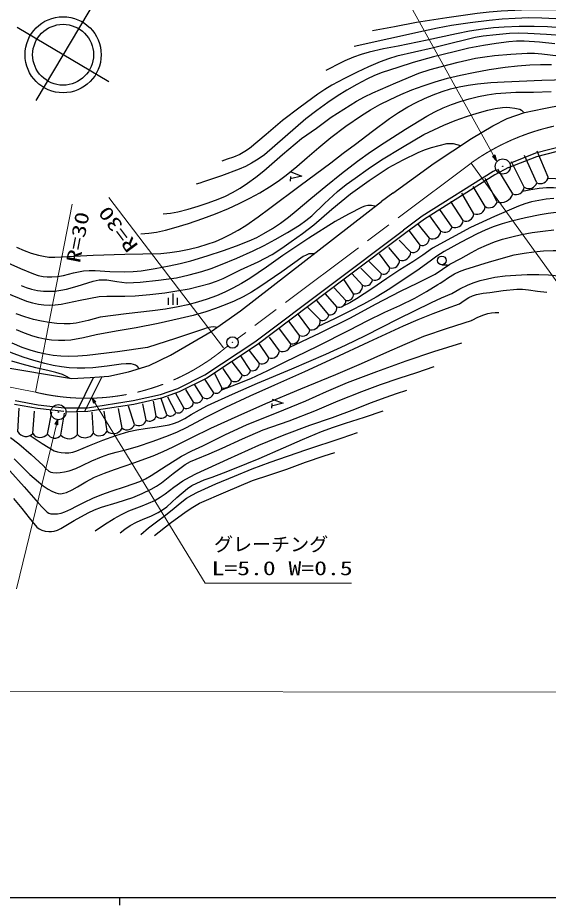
# Model space of a CAD drawing. Units: millimetres, scale not verified. Extents: x 40000 to 680000, y 20000 to 380000.
# Drawn here: x 154634 to 224278, y 204000 to 320618 of the extents above; entities that cross this region are included whole.
import ezdxf
from ezdxf.enums import TextEntityAlignment as Align

# ---------------------------------------------------------------- set-up
doc = ezdxf.new("R2010")
doc.units = ezdxf.units.MM
doc.header["$LTSCALE"] = 1000
doc.linetypes.add('CHAIN', pattern=[18.5, 12, -1.5, 3.5, -1.5])
for name, color, linetype, lineweight in [('M-BGD', 7, 'Continuous', 25), ('M-BGD-HTXT', 7, 'Continuous', 13), ('M-BMK', 2, 'CHAIN', 13), ('M-TTL-BAND', 7, 'Continuous', 25)]:
    doc.layers.add(name, color=color, linetype=linetype, lineweight=lineweight)
doc.layers.add('M-BMK-SRVR', color=7, linetype='Continuous')
doc.styles.add('ＭＳ ゴシック', font='')
doc.styles.get('ＭＳ ゴシック').set_extended_font_data('MS Gothic')

# ---------------------------------------------------------------- blocks, each defined once
blk = doc.blocks.new('BUHIN10')
at = {"color": 3, "linetype": 'Continuous', "lineweight": 25}
for radius in [995, 30]:
    blk.add_circle((0, 0), radius, dxfattribs=at)
blk = doc.blocks.new('BUHIN5')
at = {"color": 7, "linetype": 'Continuous', "lineweight": 25}
blk.add_line((-605, -461), (-339, -999), dxfattribs=at)
blk.add_lwpolyline([(-872, 80), (673, 332), (-467, -740)], dxfattribs=at)
blk = doc.blocks.new('BUHIN14')
at = {"color": 7, "linetype": 'Continuous', "lineweight": 25}
for p, q in [((-372, 651), (372, -651)), ((445, 431), (891, -350)), ((-597, -164), (-151, -946))]:
    blk.add_line(p, q, dxfattribs=at)
blk = doc.blocks.new('BUHIN1')
at = {"color": 3, "linetype": 'Continuous', "lineweight": 25}
for radius in [746, 22.5]:
    blk.add_circle((0, 0), radius, dxfattribs=at)

msp = doc.modelspace()

# ---------------------------------------------------------------- linework, layer by layer
at = {"layer": 'M-BGD'}
for p, q in [((169753, 331248), (157022, 309733)), ((166611, 312192), (154562, 319322)), ((223693, 308705), (226161, 309157)), ((218890, 307359), (221164, 308167)), ((221164, 308167), (223693, 308705)), ((216992, 306422), (218890, 307359)), ((214189, 304747), (216992, 306422)), ((209287, 301506), (214189, 304747)), ((226526, 303826), (222603, 302828)), ((226615, 303333), (222756, 302351)), ((222756, 302351), (219019, 300896)), ((222603, 302828), (219238, 301458)), ((222779, 298943), (221141, 302537)), ((224278, 299686), (222832, 303078)), ((203885, 297568), (209287, 301506)), ((219072, 300920), (217278, 299972)), ((221136, 298352), (219442, 301702)), ((217027, 300405), (207729, 294566)), ((217278, 299972), (208014, 294154)), ((217427, 300615), (217027, 300405)), ((219611, 297462), (217640, 300722)), ((217561, 296440), (215978, 299491)), ((203885, 297568), (202404, 296487)), ((214510, 294857), (212917, 297564)), ((216015, 295797), (214421, 298454)), ((183895, 282128), (202404, 296487)), ((213105, 293964), (211505, 296473)), ((211651, 293121), (210046, 295434)), ((207729, 294566), (205280, 292710)), ((208014, 294154), (205562, 292339)), ((210183, 292574), (208729, 294596)), ((208678, 291634), (207267, 293458)), ((185776, 278037), (205280, 292710)), ((205562, 292339), (197488, 286273)), ((207458, 290724), (206045, 292613)), ((204763, 288779), (203347, 290413)), ((206239, 289813), (204725, 291398)), ((203483, 287746), (202117, 289576)), ((202400, 286958), (200788, 288592)), ((210298, 288164), (211044, 288142)), ((199890, 285482), (198474, 287017)), ((201219, 286171), (199656, 287706)), ((197488, 286273), (186065, 277629)), ((198709, 284350), (197490, 286180)), ((197724, 283464), (196161, 285147)), ((195460, 281593), (193897, 283473)), ((196543, 282627), (195029, 284359)), ((194328, 280904), (192716, 282538)), ((180018, 279395), (183895, 282128)), ((192999, 279625), (191485, 281603)), ((191621, 278886), (190255, 280717)), ((174698, 276281), (180018, 279395)), ((190501, 277764), (188975, 279733)), ((179201, 273682), (185776, 278037)), ((186065, 277629), (179451, 273249)), ((187597, 275943), (186317, 277813)), ((188975, 276829), (187695, 278650)), ((141673, 276571), (161674, 273207)), ((186366, 275204), (185038, 276878)), ((171900, 274902), (174698, 276281)), ((184102, 273679), (182773, 275401)), ((185185, 274269), (183906, 276189)), ((166579, 273523), (169180, 274074)), ((169180, 274074), (171900, 274902)), ((182675, 272891), (181592, 274515)), ((161674, 273207), (164135, 273325)), ((162377, 268868), (164579, 273336)), ((165656, 273448), (163399, 268868)), ((164135, 273325), (166579, 273523)), ((175648, 271906), (179201, 273682)), ((179451, 273249), (175844, 271445)), ((180362, 271316), (179180, 273137)), ((181445, 272005), (180509, 273875)), ((173387, 271111), (175648, 271906)), ((177704, 270086), (176720, 271759)), ((178934, 270725), (177901, 272399)), ((169781, 270305), (173387, 271111)), ((173525, 270629), (169875, 269813)), ((174222, 268426), (173472, 270609)), ((175844, 271445), (173525, 270629)), ((175382, 268749), (174341, 270770)), ((176424, 269347), (175374, 271263)), ((157224, 269255), (154194, 269813)), ((154286, 270305), (157297, 269750)), ((157297, 269750), (160731, 269368)), ((163799, 269368), (169781, 270305)), ((169875, 269813), (163838, 268868)), ((169969, 267170), (169154, 269578)), ((171484, 267750), (171055, 269868)), ((172805, 268265), (172441, 270222)), ((154634, 266203), (154818, 269320)), ((156599, 265978), (156847, 268934)), ((160703, 268868), (157224, 269255)), ((158532, 265913), (159103, 268772)), ((160304, 265752), (160778, 268676)), ((160731, 269368), (163799, 269368)), ((163838, 268868), (160969, 268813)), ((162463, 265849), (162485, 268740)), ((164557, 266010), (164386, 268805)), ((166361, 266300), (165997, 268934)), ((168326, 266687), (167866, 269256))]:
    msp.add_line(p, q, dxfattribs=at)
for points in [[(249830, 319189), (247828, 319582), (245818, 319915), (244382, 320083), (242939, 320191), (239767, 320375), (236601, 320618), (231635, 321105), (226666, 321589), (225050, 321649), (223420, 321649), (220770, 321597), (218113, 321486), (216531, 321356), (214946, 321165), (210971, 320611), (206996, 319996), (204109, 319444), (201225, 318902)], [(247534, 317464), (245497, 317935), (243450, 318346), (241595, 318636), (239730, 318867), (236184, 319227), (232644, 319647), (229875, 320031), (227088, 320356), (225256, 320493), (223420, 320569), (221684, 320585), (219938, 320541), (218225, 320435), (216506, 320268), (214039, 319955), (211578, 319582), (209739, 319250), (207911, 318860), (203352, 317866), (198794, 316838)], [(226450, 318240), (224040, 318435), (221616, 318570), (220408, 318585), (219192, 318539), (217460, 318394), (215723, 318188), (214670, 318014), (213619, 317780), (211335, 317171), (209025, 316618), (206713, 316115), (204402, 315550), (203292, 315221), (202202, 314834), (200703, 314178), (199215, 313461), (197541, 312643), (195889, 311770), (194947, 311209), (194038, 310598), (191690, 308890), (189372, 307130), (187229, 305261), (185039, 303432), (184426, 303026), (183776, 302669), (182966, 302316), (182119, 302014), (181775, 301902), (181421, 301788)], [(225923, 319298), (224179, 319407), (222431, 319455), (220471, 319450), (218501, 319384), (217096, 319286), (215687, 319127), (213951, 318850), (212214, 318512), (208395, 317679), (204557, 316904), (202657, 316522), (200765, 316080), (199738, 315783), (198721, 315426), (197573, 314940), (196446, 314397), (195777, 314055), (195100, 313703)], [(225129, 317184), (223120, 317396), (221107, 317548), (220101, 317531), (219086, 317454), (217429, 317252), (215783, 316991), (213844, 316604), (211918, 316158), (209236, 315477), (206562, 314736), (204513, 314101), (202473, 313405), (201459, 313015), (200459, 312566), (199144, 311867), (197857, 311116), (196577, 310317), (195334, 309471), (193882, 308417), (192469, 307316), (189760, 304949), (187007, 302623), (186186, 302040), (185322, 301501), (184539, 301081), (183721, 300711), (181368, 299845), (179002, 299038), (178534, 298897), (178057, 298755)], [(173705, 294833), (174690, 294948), (175669, 295123), (177005, 295458), (178339, 295854), (179642, 296280), (180931, 296765), (181890, 297188), (182823, 297665), (183827, 298246), (184799, 298878), (185897, 299678), (186959, 300524), (189398, 302651), (191880, 304734), (193843, 306110), (195773, 307536), (197426, 308618), (199113, 309650), (200157, 310234), (201230, 310765), (204259, 312079), (207307, 313335), (208771, 313799), (210254, 314207), (212473, 314779), (214712, 315294), (215960, 315502), (217228, 315652), (219368, 315844), (221508, 315975), (222482, 315950), (223456, 315866), (227814, 315336)], [(170810, 292222), (171842, 292306), (172869, 292449), (174013, 292692), (175143, 292994), (177038, 293584), (178926, 294234), (180612, 294855), (182287, 295535), (183713, 296189), (185115, 296897), (186419, 297619), (187701, 298398), (188806, 299136), (189883, 299929), (191272, 301055), (192631, 302234), (194158, 303589), (195723, 304897), (197716, 306362), (199745, 307778), (200943, 308518), (202170, 309205), (203523, 309893), (204912, 310531), (206360, 311132), (207840, 311681), (209428, 312198), (211044, 312660), (212753, 313077), (214476, 313435), (216544, 313800), (218632, 314108), (220240, 314297), (221862, 314426), (223280, 314470), (224710, 314454)], [(154459, 290472), (155484, 290031), (156401, 289697), (157350, 289415), (158014, 289268), (158694, 289180), (159509, 289169), (160337, 289219), (164521, 289422), (168706, 289564), (171056, 289581), (173403, 289658), (174615, 289777), (175821, 289956), (177127, 290212), (178422, 290527), (179507, 290847), (180582, 291226), (181568, 291643), (182539, 292120), (183579, 292700), (184597, 293338), (186181, 294442), (187736, 295600), (191728, 298584), (195742, 301562), (197345, 302820), (198982, 304028), (201190, 305719), (203444, 307370), (204626, 308153), (205848, 308891), (206937, 309482), (208052, 310019), (209193, 310500), (210356, 310924), (211463, 311267), (212594, 311553), (213782, 311780), (214980, 311947), (216732, 312110), (218488, 312213), (223452, 312421), (228412, 312568)], [(153346, 288432), (154996, 287677), (156688, 286969), (157308, 286767), (157949, 286621), (158514, 286561), (159085, 286561), (159871, 286635), (160655, 286770), (161957, 287092), (163274, 287356), (164025, 287410), (164793, 287404), (166739, 287296), (168690, 287247), (169766, 287281), (170838, 287376), (172684, 287667), (174520, 288017), (175944, 288326), (177353, 288692), (179512, 289342), (181663, 290053), (183356, 290653), (185031, 291310), (186002, 291759), (186954, 292267), (188070, 292932), (189149, 293646), (190193, 294414), (191200, 295230), (193107, 296870), (195062, 298471), (197120, 300133), (199222, 301753), (200955, 303000), (202721, 304197), (205518, 305962), (208357, 307682), (209411, 308252), (210493, 308769), (211593, 309223), (212716, 309622), (213906, 309978), (215112, 310277), (216241, 310497), (217388, 310660), (218702, 310769), (220019, 310819), (222329, 310836), (224642, 310914)], [(155089, 285426), (155751, 285160), (156444, 284948), (157220, 284800), (158008, 284712), (158757, 284676), (159504, 284701), (160282, 284806), (161050, 284970), (162441, 285350), (163826, 285791), (164555, 286006), (165306, 286165), (165800, 286198), (166306, 286170), (167635, 285954), (168964, 285798), (169829, 285811), (170708, 285885), (173097, 286132), (175472, 286438), (177148, 286829), (178813, 287279), (180044, 287681), (181266, 288145), (183401, 289039), (185521, 289993), (186997, 290704), (188444, 291467), (190043, 292388), (191620, 293367), (192441, 293955), (193226, 294591), (194902, 296213), (196624, 297795), (197763, 298695), (198937, 299546), (200644, 300777), (202385, 301957), (205155, 303629), (207964, 305255), (209257, 305907), (210577, 306505), (212050, 307108), (213545, 307654), (214945, 308087), (216366, 308463), (217316, 308680), (218275, 308836), (218763, 308865), (219253, 308833), (219900, 308755), (220533, 308617), (220770, 308471), (220986, 308265), (221041, 308205), (221095, 308144)], [(152885, 284562), (155786, 283390), (156563, 283159), (157365, 282984), (158069, 282892), (158787, 282859), (159566, 282889), (160340, 282979), (162830, 283506), (165342, 283975), (166334, 284037), (167332, 284040), (168681, 284035), (170037, 284090), (171977, 284251), (173922, 284473), (175532, 284716), (177132, 285019), (178489, 285327), (179832, 285695), (180722, 285993), (181589, 286348), (183871, 287478), (186183, 288555), (187125, 289012), (188048, 289528), (189301, 290333), (190531, 291196), (192029, 292279), (193497, 293415), (195884, 295478), (198309, 297495), (200776, 299218), (203280, 300892), (205223, 301928), (207187, 302907), (208054, 303256), (208951, 303551), (209953, 303847), (210970, 304083), (211372, 304109), (211784, 304075), (212264, 303975), (212743, 303842)], [(217450, 301904), (216993, 302398), (217272, 302553), (217450, 301905)], [(217201, 302353), (217266, 302236), (217185, 302344), (217217, 302362), (217266, 302236)], [(224129, 299521), (226314, 299459), (228511, 299336), (229494, 299222), (230475, 299048), (231647, 298761), (232806, 298416), (234398, 297877), (235969, 297281), (237811, 296510), (239630, 295695)], [(220898, 297809), (221993, 298045), (223105, 298223), (224039, 298294), (224989, 298305), (226722, 298232), (228446, 298098), (229723, 297950), (230993, 297742), (232222, 297469), (233446, 297134), (234663, 296739), (235859, 296286), (237051, 295770), (238218, 295200), (238720, 294935), (239228, 294660)], [(225022, 296850), (223996, 296761), (223037, 296618), (222079, 296413), (221215, 296171), (220369, 295871), (217216, 294483), (214079, 293037), (211565, 291708), (209069, 290321), (207810, 289405), (206515, 288536), (204793, 287478), (203110, 286372), (201136, 284996), (199121, 283664), (198231, 283175), (197317, 282727)], [(201527, 295881), (201056, 295943), (200593, 295943), (200211, 295860), (199838, 295716), (198035, 294798), (196296, 293846), (192846, 291639), (189427, 289381), (187286, 287855), (185103, 286374), (183999, 285693), (182865, 285065), (181813, 284557), (180726, 284099), (179486, 283645), (178217, 283245), (176951, 282908), (175674, 282629), (174013, 282338), (172331, 282104), (168885, 281710), (165436, 281255), (163880, 280842), (162304, 280487), (161528, 280411), (160737, 280395), (159742, 280446), (158757, 280556), (157733, 280732), (156713, 280970), (155562, 281311), (154420, 281712)], [(225341, 295048), (224273, 294917), (223200, 294725), (221313, 294340), (219439, 293895), (218236, 293554), (217052, 293156), (215983, 292716), (214936, 292221), (212753, 291080), (210594, 289884), (209673, 289289), (208788, 288645), (207028, 287379), (205232, 286161), (203482, 285018), (201693, 283921), (200024, 282978), (198325, 282089), (196216, 281058), (194090, 280063)], [(190354, 277341), (194355, 279236), (198336, 281189), (201596, 282972), (204884, 284701), (207173, 285781), (209432, 286914), (210380, 287597), (211359, 288228), (212802, 288964), (214217, 289753), (215181, 290279), (216181, 290755), (217212, 291160), (218266, 291509), (219500, 291849), (220749, 292132), (222147, 292389), (223562, 292589), (225002, 292736)], [(193526, 289586), (193197, 289612), (192865, 289577), (192478, 289438), (192111, 289243), (189292, 287221), (186434, 285247), (185337, 284576), (184209, 283958), (183052, 283393), (181861, 282878), (180602, 282398), (179312, 281972), (177648, 281501), (175958, 281085), (173085, 280459), (170197, 279891), (167560, 279455), (164930, 278958), (163263, 278573), (161588, 278249), (160793, 278194), (159984, 278199), (159074, 278261), (158172, 278383), (157380, 278547), (156603, 278769), (155534, 279162), (154487, 279610)], [(210424, 285955), (211195, 286496), (211993, 286982), (212647, 287292), (213328, 287548), (216575, 288531), (219814, 289449), (221102, 289681), (222402, 289855), (223649, 289970), (224908, 290025), (225898, 290016), (226885, 289946), (227874, 289807), (228865, 289607), (229922, 289329), (230971, 288990), (231878, 288640), (232769, 288232), (233602, 287779), (234412, 287282)], [(211618, 284388), (212682, 284987), (213768, 285529), (214533, 285838), (215331, 286095), (216283, 286331), (217262, 286512), (218633, 286688), (220012, 286804), (221517, 286874), (223032, 286884), (224328, 286826), (225620, 286708), (226581, 286573), (227541, 286377), (228180, 286185), (228806, 285934), (228906, 285890), (229006, 285847)], [(181433, 271737), (183337, 272455), (185228, 273232), (187483, 274285), (189723, 275397), (193988, 277477), (198226, 279610), (200509, 280786), (202828, 281913), (204816, 282824), (206776, 283788), (208288, 284641), (209780, 285552), (210102, 285753), (210424, 285955)], [(212643, 283042), (213234, 283477), (213849, 283855), (214343, 284074), (214871, 284240), (215715, 284414), (216594, 284534), (218383, 284773), (220141, 284947), (220913, 284934), (221697, 284859), (222889, 284696), (224081, 284538)], [(156281, 265724), (157827, 264693), (159402, 263715), (159859, 263567), (160343, 263474), (160845, 263439), (161358, 263465), (161872, 263552), (162380, 263701), (164069, 264432), (165782, 265108), (167495, 265713), (169225, 266261), (170277, 266486), (171353, 266653), (172926, 266858), (174493, 267124), (175100, 267300), (175690, 267533), (176560, 267977), (177420, 268483), (178473, 269100), (179557, 269666), (182826, 271158), (186124, 272598), (190607, 274471), (195064, 276398), (197675, 277606), (200269, 278873), (204589, 281071), (208936, 283214), (210267, 283811), (211618, 284388)], [(153699, 265474), (154785, 264609), (156399, 263218), (157979, 261776), (158337, 261382), (158725, 261046), (158974, 260919), (159251, 260846), (159729, 260813), (160208, 260842), (160790, 260933), (161367, 261085), (162240, 261408), (163089, 261787), (164342, 262390), (165624, 262940), (166579, 263258), (167554, 263520), (168961, 263879), (170348, 264295), (172396, 264971), (174433, 265707), (175612, 266222), (176766, 266793), (179341, 268151), (181944, 269455), (185140, 270951), (188369, 272396), (192302, 274127), (196221, 275918), (200737, 278041), (205273, 280142), (207208, 280977), (209175, 281761), (210905, 282410), (212643, 283042)], [(214297, 280870), (215055, 281259), (215837, 281592), (216328, 281740), (216843, 281832), (217309, 281870), (217791, 281888)], [(170564, 274528), (170355, 274774), (170106, 274974), (169840, 275076), (169538, 275126), (168873, 275146), (168226, 275105), (166361, 274838), (164488, 274630), (163451, 274564), (162411, 274558), (161393, 274613), (160381, 274729), (159269, 274924), (158168, 275178), (156753, 275577), (155357, 276034), (153822, 276601), (152305, 277225), (149476, 278437), (146616, 279596), (145665, 279962), (144713, 280322)], [(180796, 279928), (180381, 279985), (179970, 279982), (179486, 279877), (178997, 279709), (175331, 278468), (171656, 277289), (167709, 276733), (163759, 276237), (162521, 276152), (161282, 276127), (160293, 276161), (159299, 276256), (158311, 276416), (157324, 276638), (156263, 276941), (155220, 277301), (153887, 277846)], [(154141, 262680), (155175, 261646), (156231, 260614), (157335, 259620), (157952, 259123), (158607, 258673), (159097, 258402), (159619, 258184), (159946, 258101), (160288, 258077), (160650, 258129), (161017, 258244), (161760, 258587), (162462, 258977), (163573, 259627), (164724, 260231), (166024, 260778), (167344, 261268), (169878, 262125), (172396, 263041), (173719, 263605), (175015, 264223), (177481, 265476), (179972, 266674), (183566, 268327), (187186, 269926), (191780, 271863), (196397, 273762), (199751, 275184), (203091, 276665), (205508, 277746), (207950, 278773), (211063, 279839), (214200, 280848), (214248, 280859), (214296, 280870)], [(153609, 261066), (155490, 258998), (157323, 256892), (157882, 256255), (158487, 255660), (158726, 255529), (158992, 255454), (159418, 255420), (159841, 255448), (160330, 255539), (160806, 255689), (161585, 256024), (162349, 256419), (163413, 256977), (164506, 257481), (165681, 257978), (166890, 258424), (168779, 259027), (170641, 259685), (171407, 260041), (172157, 260457), (174123, 261754), (176127, 263003), (177508, 263720), (178925, 264389), (181834, 265809), (184766, 267173), (188617, 268707), (192453, 270301), (195184, 271514), (197946, 272676), (201775, 274138), (205633, 275546), (209266, 276745), (212922, 277905)], [(161497, 273210), (161021, 273495), (160506, 273733), (159639, 274010), (158759, 274227), (156990, 274622), (155225, 275078), (153871, 275473)], [(154094, 257441), (155183, 256147), (156138, 254895), (157146, 253676), (157458, 253466), (157804, 253305), (158242, 253173), (158691, 253101), (159059, 253095), (159419, 253150), (159849, 253299), (160270, 253510), (162050, 254572), (163855, 255578), (164721, 255966), (165610, 256298), (167689, 256918), (169754, 257598), (170972, 258101), (172166, 258658), (172857, 259053), (173525, 259505), (175053, 260738), (176619, 261923), (177324, 262289), (178060, 262603), (179775, 263312), (181459, 264072), (184155, 265290), (186874, 266453), (190256, 267674), (193627, 268955), (196710, 270263), (199823, 271518), (202261, 272418), (204729, 273266), (207014, 274025), (209307, 274782)], [(164799, 253212), (166026, 254047), (167296, 254839), (168243, 255358), (169219, 255823), (170950, 256485), (172646, 257197), (173328, 257610), (173981, 258076), (175118, 258937), (176287, 259748), (177183, 260269), (178117, 260742), (182196, 262629), (186301, 264463), (189631, 265803), (192992, 267091), (195940, 268099), (198875, 269168), (200929, 270002), (203006, 270781), (204351, 271236), (205705, 271670)], [(168059, 252942), (168709, 253432), (169404, 253881), (170234, 254322), (171104, 254714), (172104, 255129), (173072, 255597), (173646, 255953), (174197, 256366), (175531, 257587), (176905, 258764), (177499, 259145), (178133, 259479), (179126, 259898), (180146, 260262), (181626, 260799), (183089, 261393), (186316, 262714), (189530, 264094), (192012, 265199), (194519, 266248), (196083, 266831), (197667, 267358), (200135, 268141), (202589, 268978)], [(170802, 252715), (171808, 253574), (172863, 254394), (174040, 255257), (175182, 256170), (175972, 256851), (176796, 257480), (177495, 257896), (178227, 258261), (180642, 259356), (183076, 260392), (185402, 261331), (187758, 262217), (192475, 263822), (197208, 265425), (198232, 265763), (199256, 266099)], [(172594, 252566), (174647, 254187), (176736, 255760), (177604, 256312), (178502, 256812), (181971, 258345), (185466, 259824), (187725, 260540), (189965, 261313), (192403, 262210), (194868, 263052), (195550, 263273), (196242, 263496)]]:
    msp.add_lwpolyline(points, dxfattribs=at)
for points in [[(217488, 301837), (217287, 302583), (216960, 302401)], [(217413, 301971), (217032, 302387), (217261, 302515)], [(217377, 302036), (217070, 302376), (217250, 302477)], [(217339, 302104), (217108, 302366), (217239, 302438)], [(217303, 302169), (217146, 302355), (217228, 302400)]]:
    msp.add_lwpolyline(points, close=True, dxfattribs=at)
for centre, radius in [((160586, 315757), 5000), ((160586, 315757), 4000), ((210315, 288737), 574)]:
    msp.add_circle(centre, radius, dxfattribs=at)
for centre, radius, start, end in [((221736, 299264), 1091, 236.65814, 342.91833), ((223250, 299877), 1046, 243.22919, 349.48938), ((218112, 297901), 1561, 249.3269, 343.6814), ((220040, 298479), 1104, 247.12677, 353.38702), ((216547, 296698), 1046, 239.46124, 345.72144), ((214910, 295892), 1109, 248.84674, 355.10699), ((212062, 294087), 1050, 246.98413, 353.24432), ((213472, 294937), 1041, 249.31635, 355.5766), ((210712, 293398), 979, 237.29907, 343.55933), ((207727, 291636), 951, 253.62042, 359.88062), ((209078, 292668), 1109, 248.84674, 355.10699), ((206507, 290725), 951, 253.62042, 359.88062), ((205113, 289850), 1126, 251.862, 358.12213), ((203735, 288743), 1028, 255.79749, 2.05768), ((201514, 287008), 887, 250.56, 356.82019), ((202646, 287758), 837, 252.89734, 359.15747), ((200296, 286325), 936, 244.27753, 350.53772), ((198875, 285359), 1023, 260.65106, 6.91125), ((196820, 283488), 905, 252.18115, 358.44135), ((197884, 284276), 828, 258.85718, 5.11731), ((195614, 282516), 936, 260.53772, 6.79791), ((194636, 281673), 828, 248.19867, 354.4588), ((193184, 280763), 1153, 260.789, 7.04919), ((190640, 278745), 991, 261.93054, 8.19073), ((192033, 279772), 977, 245.04852, 351.30872), ((189387, 277868), 1118, 248.37421, 354.6344), ((187954, 276902), 1024, 249.60516, 355.86536), ((186705, 276035), 897, 247.83368, 354.09387), ((184422, 274380), 771, 245.48041, 351.7406), ((185425, 275180), 942, 255.23743, 1.49762), ((181728, 272910), 948, 252.62384, 358.88397), ((183093, 273820), 1019, 245.75653, 352.01672), ((180645, 272067), 802, 249.34113, 355.60132), ((178079, 270867), 867, 244.34436, 350.60455), ((179427, 271556), 966, 239.34937, 345.60956), ((176787, 270196), 923, 246.85156, 353.11176), ((171951, 268503), 886, 238.18787, 344.448), ((173453, 268877), 892, 223.35303, 329.61322), ((174681, 269022), 752, 232.39404, 338.65424), ((175679, 269439), 751, 246.74591, 353.00604), ((168967, 267544), 1070, 233.25946, 339.51965), ((170509, 268028), 1013, 237.82574, 344.08588), ((155701, 266828), 1236, 210.32367, 316.58386), ((157590, 266671), 1209, 214.96075, 321.22101), ((159479, 266497), 1112, 211.67554, 317.93573), ((163444, 266780), 1353, 223.47845, 325.31909), ((165350, 266832), 1142, 226.00012, 332.26031), ((167198, 267232), 1253, 228.0658, 334.19269), ((161342, 266717), 1417, 222.89343, 322.23419)]:
    msp.add_arc(centre, radius, start, end, dxfattribs=at)
at = {"layer": 'M-BGD-HTXT'}
for p, q in [((217488, 301837), (205250, 323865)), ((214146, 301524), (228972, 280962)), ((181653, 277244), (166600, 297018)), ((156984, 271411), (161788, 296130)), ((164352, 270694), (179245, 246322)), ((159873, 267881), (154457, 245593)), ((179245, 246322), (198433, 246322)), ((136409, 232099), (469815, 231726))]:
    msp.add_line(p, q, dxfattribs=at)
for points in [[(164352, 270694), (164583, 269956), (164903, 270151)], [(164432, 270562), (164830, 270162), (164606, 270025)], [(164471, 270498), (164792, 270171), (164616, 270064)], [(164511, 270433), (164753, 270181), (164625, 270102)], [(164550, 270369), (164714, 270190), (164634, 270141)], [(159873, 267881), (159514, 267197), (159878, 267108)], [(159837, 267732), (159835, 267167), (159580, 267229)], [(159819, 267659), (159814, 267201), (159614, 267250)], [(159801, 267584), (159793, 267235), (159648, 267271)], [(159783, 267512), (159773, 267269), (159682, 267291)]]:
    msp.add_lwpolyline(points, close=True, dxfattribs=at)
for points in [[(164392, 270628), (164869, 270153), (164597, 269986), (164393, 270626)], [(164660, 270190), (164590, 270303), (164676, 270199), (164644, 270180), (164590, 270303)], [(159855, 267807), (159855, 267133), (159546, 267208), (159855, 267805)], [(159734, 267307), (159765, 267437), (159752, 267303), (159716, 267312), (159765, 267437)]]:
    msp.add_lwpolyline(points, dxfattribs=at)
at = {"layer": 'M-BMK'}
for p, q in [((214146, 301524), (183426, 278410)), ((182236, 277497), (181769, 277138)), ((156984, 271411), (141112, 274512))]:
    msp.add_line(p, q, dxfattribs=at)
for centre, radius, start, end in [((231604, 276964), 30133, 67.44824, 125.40723), ((163647, 299070), 28451, 256.45685, 309.56635)]:
    msp.add_arc(centre, radius, start, end, dxfattribs=at)
at = {"layer": 'M-TTL-BAND'}
for p, q in [((40000, 205000), (579000, 205000)), ((168000, 205000), (168000, 204000))]:
    msp.add_line(p, q, dxfattribs=at)

# ---------------------------------------------------------------- block references
at = {"layer": 'M-BGD', "rotation": 330.26859}
for name, p in [('BUHIN5', (191182, 299865)), ('BUHIN14', (174971, 283654)), ('BUHIN5', (188733, 270009))]:
    msp.add_blockref(name, p, dxfattribs=at)
at = {"layer": 'M-BMK-SRVR', "rotation": 330.26859}
for name, p in [('BUHIN10', (218312, 301081)), ('BUHIN1', (182831, 277953)), ('BUHIN10', (159969, 268794))]:
    msp.add_blockref(name, p, dxfattribs=at)

# ---------------------------------------------------------------- texts
at = {"layer": 'M-BGD-HTXT', "style": 'ＭＳ ゴシック', "width": 1.35}
for rotation, p in [(126.7, (170979, 290991)), (79.1, (163326, 288200))]:
    msp.add_text('R=30', height=1833, rotation=rotation, dxfattribs=at).set_placement(p, align=Align.BOTTOM_LEFT)
at = {"layer": 'M-BGD-HTXT', "style": 'ＭＳ ゴシック'}
msp.add_text('グレーチング', height=1833, dxfattribs=at).set_placement((180391, 249967), align=Align.BOTTOM_LEFT)
at = {"layer": 'M-BGD-HTXT', "style": 'ＭＳ ゴシック', "width": 1.35}
msp.add_text('L=5.0 W=0.5', height=1833, dxfattribs=at).set_placement((180079, 246822), align=Align.BOTTOM_LEFT)

doc.saveas('drawing.dxf')
